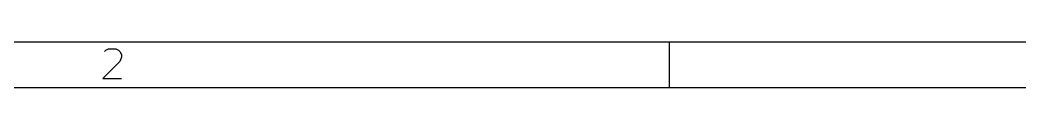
# Model space of a CAD drawing. Extents: x 10 to 287, y -200 to -10.
# Drawn here: x 81.64 to 125.31, y -12 to -10 of the extents above; entities that cross this region are included whole.
import ezdxf

# ---------------------------------------------------------------- set-up
doc = ezdxf.new("R2010")
doc.units = 0
doc.layers.add('BLACK', color=7, linetype='CONTINUOUS')

msp = doc.modelspace()

# ---------------------------------------------------------------- linework, layer by layer
at = {"layer": 'BLACK', "linetype": 'CONTINUOUS'}
for p, q in [((287.002, -10), (10, -10)), ((110, -12), (110, -10)), ((85.3226, -10.4119), (85.3845, -10.35)), ((85.3845, -10.35), (85.5083, -10.2881)), ((85.5083, -10.2881), (85.8179, -10.2881)), ((85.8179, -10.2881), (85.9417, -10.35)), ((85.9417, -10.35), (86.0036, -10.4119)), ((86.0036, -10.4119), (86.0655, -10.5357)), ((86.0036, -10.8452), (85.2607, -11.5881)), ((86.0655, -10.6595), (86.0036, -10.8452)), ((86.0655, -10.5357), (86.0655, -10.6595)), ((85.2607, -11.5881), (86.0655, -11.5881)), ((285.002, -12), (12, -12))]:
    msp.add_line(p, q, dxfattribs=at)

doc.saveas('drawing.dxf')
